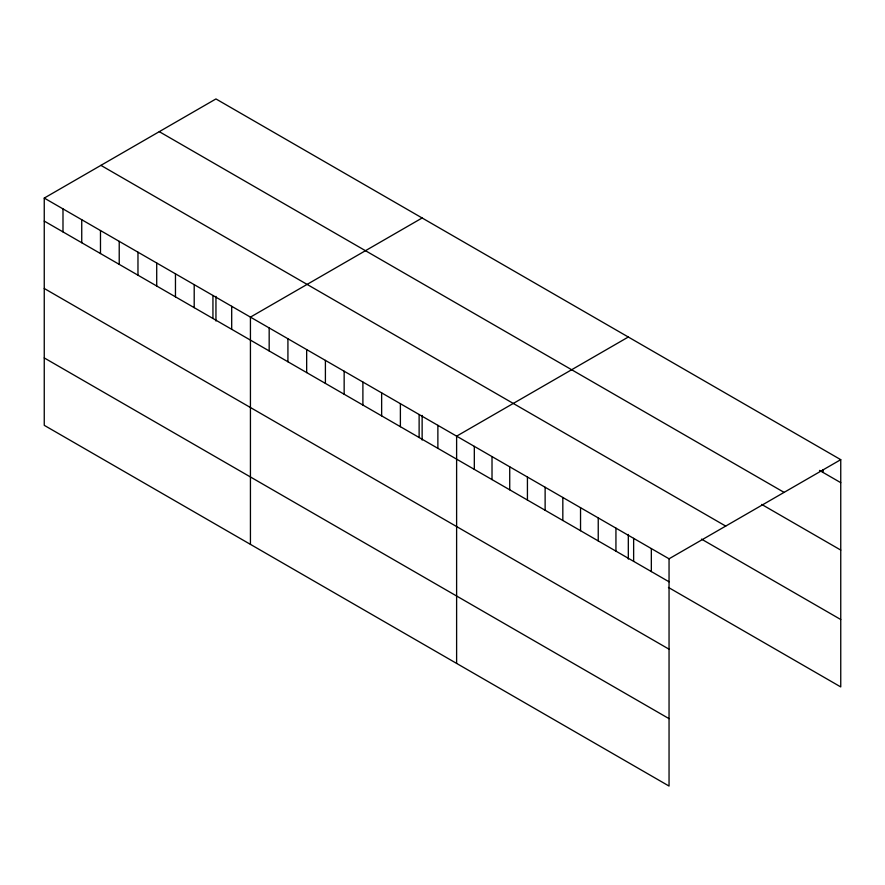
<?xml version="1.0" encoding="UTF-8"?>
<svg xmlns="http://www.w3.org/2000/svg" width="885" height="885" viewBox="0 0 885 885"><rect width="100%" height="100%" fill="white"/><g stroke="black" fill="none" stroke-linecap="round" stroke-linejoin="round"><path stroke-width="1.33" d="M44.25 198.074L669.049 558.8L669.049 786.057L44.25 425.331L44.25 198.074L215.951 98.943L840.75 459.669L840.75 686.926L668.44 587.441M422.134 217.987L250.433 317.118L250.433 544.363M628.317 337.019L456.616 436.161L456.616 663.407M669.049 558.8L840.75 459.669M819.51 470.4L840.75 482.668M159.289 131.666L784.088 492.381M761.675 504.417L840.75 550.072M100.912 165.362L725.711 526.088M701.495 539.12L840.75 619.522M44.25 221.084L669.049 581.799M44.25 288.477L669.049 649.203M44.25 357.927L669.049 718.653M823.05 469.747L823.05 472.446M651.338 548.578L651.338 571.577M633.638 538.357L633.638 561.356M628.317 534.463L628.317 559.088M615.938 528.146L615.938 551.145M598.238 517.924L598.238 540.923M580.538 507.702L580.538 530.701M562.827 497.481L562.827 520.48M545.127 487.259L545.127 510.258M527.427 477.037L527.427 500.036M509.727 466.815L509.727 489.814M492.016 456.594L492.016 479.593M474.316 446.372L474.316 469.371M437.876 425.331L437.876 448.33M422.134 415.419L422.134 440.055M419.125 414.512L419.125 437.511M400.385 403.693L400.385 426.692M381.645 392.874L381.645 415.873M362.894 382.043L362.894 405.042M344.154 371.224L344.154 394.223M325.403 360.405L325.403 383.404M306.664 349.586L306.664 372.585M287.924 338.756L287.924 361.766M269.173 327.937L269.173 350.936M231.693 306.298L231.693 329.297M215.951 296.387L215.951 321.012M212.942 295.479L212.942 318.478M194.202 284.649L194.202 307.648M175.462 273.83L175.462 296.829M156.711 263.011L156.711 286.01M137.971 252.192L137.971 275.191M119.221 241.362L119.221 264.361M100.481 230.542L100.481 253.541M81.741 219.723L81.741 242.722M62.99 208.904L62.99 231.903"/></g></svg>
